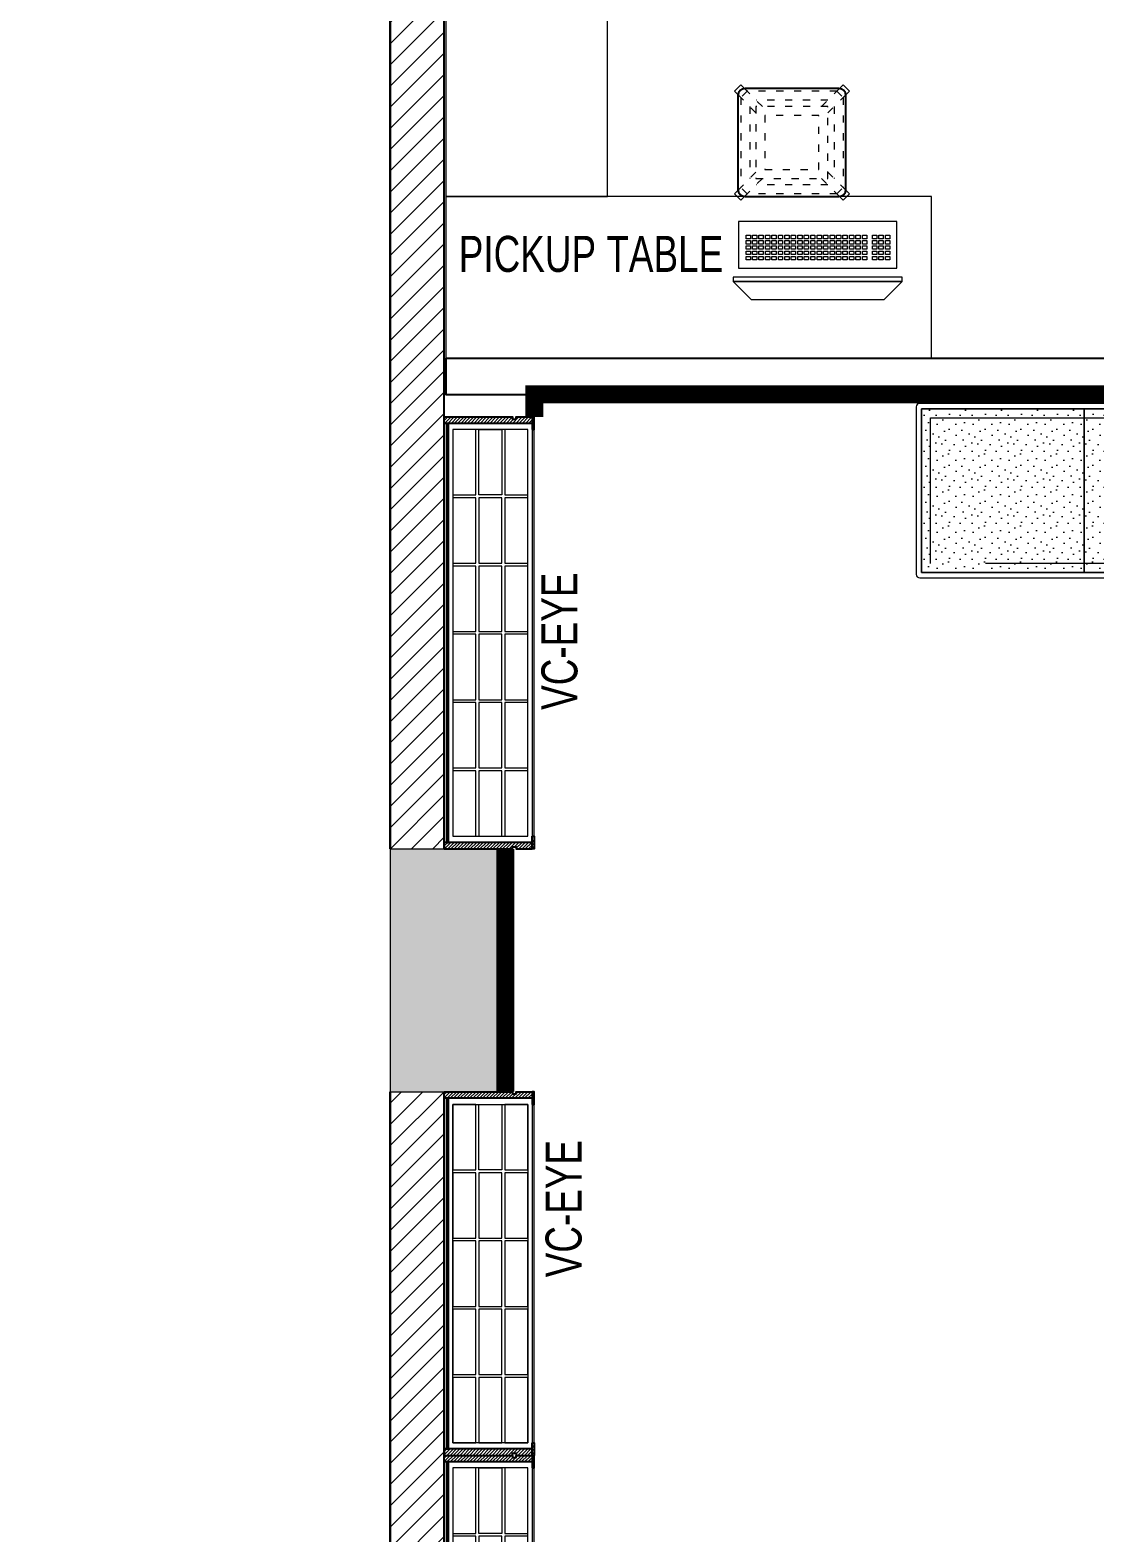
# Model space of a CAD drawing. Header units: feet. Extents: x 7095689 to 7102685, y -5286625 to -5269918.
# Drawn here: x 7095689 to 7098648, y -5277931 to -5273756 of the extents above; entities that cross this region are included whole.
import ezdxf

# ---------------------------------------------------------------- set-up
doc = ezdxf.new("R2010")
doc.units = ezdxf.units.FT
doc.header["$LTSCALE"] = 33
doc.header["$MEASUREMENT"] = 0
doc.linetypes.add('ACAD_ISO03W100', pattern=[30, 12, -18])
doc.linetypes.add('HIDDEN2', pattern=[4.7624999999999975, 3.174999999999998, -1.587499999999999])
for name, color, linetype, lineweight in [('A-COL', 243, 'Continuous', 9), ('column hatch', 5, 'Continuous', 0), ('LENS-DIM', 252, 'Continuous', 5), ('LENS-HATCH', 251, 'Continuous', 5), ('LENS-PARTITION', 21, 'Continuous', 25), ('LENS-TEXT', 31, 'Continuous', 5), ('LK-EQPMT', 3, 'Continuous', 18), ('LK-FF&E FLOOR', 1, 'Continuous', 9), ('LK-FF&E WALL', 1, 'Continuous', 9), ('LK-IT', 3, 'Continuous', 18), ('LK-MIRROR', 133, 'Continuous', 13), ('LN-ELEVATION-1', 81, 'Continuous', 25), ('LN-ELEVATION-2', 103, 'Continuous', 20), ('LN-ELEVATION-3', 125, 'Continuous', 18), ('LN-ELEVATION-5', 167, 'Continuous', 5), ('LN-HATCH', 251, 'Continuous', 0), ('PLANO-TXT', 252, 'Continuous', 5)]:
    doc.layers.add(name, color=color, linetype=linetype, lineweight=lineweight)
doc.layers.add('A-WALL', color=1, linetype='Continuous')
doc.layers.add('LAMINATE FINISH', color=80, linetype='Continuous')
doc.styles.add('LK TXT', font='GILC____.TTF', dxfattribs={"height": 100})
pattern_1 = [(45, (7858054.083674966, 3504049.203216764), (-4.490128060534575, 4.490128060534575), [])]
pattern_2 = [(45, (7858558.917008298, 3503823.203216763), (-4.490128060534575, 4.490128060534575), [])]

# ---------------------------------------------------------------- blocks, each defined once
blk = doc.blocks.new('A$C3e6d6f2c')
at = {"layer": 'column hatch'}
h = blk.add_hatch(color=8, dxfattribs=at)
h.dxf.hatch_style = 1
h.paths.add_polyline_path([(-856.8657724028453, 11289.39228333626), (-1176.865772402845, 11289.39228333626), (-1176.865772402845, 10613.39228333626), (-856.8657724028453, 10613.39228333626)])
h.paths.add_polyline_path([(-856.8657724028453, 5177.39228333626), (-1176.865772402845, 5177.39228333626), (-1176.865772402845, 4502.392283336259), (-856.8657724028453, 4502.392283336259)])
h.paths.add_polyline_path([(-856.8657724028453, -923.6077166637405), (-856.8657724028453, -531.6077166637406), (-1178.865772402845, -531.6077166637406), (-1178.865772402845, -923.6077166637405), (-2177.865772402845, -923.6077166637405), (-2177.865772402845, -1213.60771666374), (163.1342275971547, -1213.60771666374), (163.1342275971547, -923.6077166637405)])
h.paths.add_polyline_path([(-856.8657724028453, -3667.607716663741), (-856.8657724028453, -3372.607716663741), (-1413.865772402845, -3372.607716663741), (-1413.865772400982, -3667.607716663741), (-1178.865772401914, -3667.607716663741)])
h.paths.add_polyline_path([(4581.134227597154, -1208.60771666374), (4818.46439825464, -1208.60771666374), (4807.134227597154, -923.6077166637405), (4577.134227597155, -923.6077166637405), (3814.134227597154, -923.6077166637405), (3814.134227597154, -1208.60771666374), (3933.908702802844, -1208.369036449119), (3933.90909312293, -1208.60771666374)])
at = {"layer": 'LN-HATCH'}
h = blk.add_hatch(dxfattribs=at)
h.set_pattern_fill('ANSI31', color=256, scale=333, angle=180)
h.set_pattern_definition([(225, (-7165569.344825255, 5284771.454142875), (29.43331976689004, -29.43331976689005), [])])
h.paths.add_polyline_path([(-1026.865772402845, 4502.392283336259), (-1176.865772402845, 4502.392283336259), (-1176.865772402845, -531.6077166637406), (-1026.865772402845, -531.6077166637406)])
h.paths.add_polyline_path([(-1026.865772402845, 10613.39228333626), (-1176.865772402845, 10613.39228333626), (-1176.865772402845, 5177.39228333626), (-1026.865772402845, 5177.39228333626)])
at = {"layer": 'A-COL'}
for p, q in [((-1176.865772402845, 5177.39228333626), (-856.8657724028453, 5177.39228333626)), ((-1176.865772402845, 5177.39228333626), (-1176.865772402845, 4502.392283336259)), ((-856.8657724028453, 5177.39228333626), (-856.8657724028453, 4502.392283336259)), ((-1176.865772402845, 4502.392283336259), (-856.8657724028453, 4502.392283336259))]:
    blk.add_line(p, q, dxfattribs=at)
at = {"layer": 'A-WALL'}
for p, q in [((-1176.865772402845, 10613.39228333626), (-1176.865772402845, 5177.39228333626)), ((-1176.865772402845, 5177.39228333626), (-1176.865772402845, 10613.39228333626)), ((-1026.865772402845, 5177.39228333626), (-1026.865772402845, 10613.39228333626)), ((-1176.865772402845, 4502.392283336259), (-1176.865772402845, -531.6077166646719)), ((-1176.865772402845, -531.6077166637406), (-1176.865772402845, 4502.392283336259)), ((-1026.865772402845, -531.6077166637406), (-1026.865772402845, 4502.392283336259))]:
    blk.add_line(p, q, dxfattribs=at)
blk = doc.blocks.new('A$C3279b96f')
at = {"layer": 'LENS-DIM', "color": 2}
blk.add_lwpolyline([(2308.735598695465, -10611.78680889215), (2308.735598695465, -748.6035301266237), (-3295.264401304536, -748.6035301256925), (-3295.264401304536, -4510.786808892153), (-3125.264401304536, -4510.786808892153), (-3125.264401304536, -5185.786808892153), (-3295.264401304536, -5185.786808892153), (-3295.264401304536, -10219.78680889215), (-3125.264401304536, -10219.78680889215), (-3125.264401304536, -10611.78680889215), (-2105.264401304536, -10611.78680889215), (-2105.264401291497, -10789.91051111743), (1545.735598698258, -10789.91051111743), (1545.735598695464, -10611.78680889215)], close=True, dxfattribs=at)
blk.add_blockref('A$C3e6d6f2c', (-2268.398628901691, -9688.179092228413), dxfattribs=at)
blk = doc.blocks.new('VC HD 1200')
at = {"layer": 'LN-HATCH', "ltscale": 0.5}
h = blk.add_hatch(dxfattribs=at)
h.set_pattern_fill('ANSI31', color=256, scale=2)
h.set_pattern_definition([(45, (3760859.752907088, 1795248.935917533), (-4.490128060534575, 4.490128060534575), [])])
h.paths.add_polyline_path([(-1200, 250), (-1200, 60), (-1194, 60), (-1194, 50), (-1200, 50), (-1200, 6), (-1182, 6), (-1182, 250)])
h = blk.add_hatch(dxfattribs=at)
h.set_pattern_fill('ANSI31', color=256, scale=2)
h.set_pattern_definition(pattern_1)
h.paths.add_polyline_path([(0, 250), (0, 60), (-6, 60), (-6, 50), (0, 50), (0, 6), (-18, 6), (-18, 250)])
h = blk.add_hatch(dxfattribs=at)
h.set_pattern_fill('ANSI31', color=256, scale=2)
h.set_pattern_definition([(45, (7858047.083674965, 3504049.203216764), (-4.490128060534575, 4.490128060534575), [])])
h.paths.add_polyline_path([(-1165, 6), (-1165, 0), (-1200, 0), (-1200, 6)])
h = blk.add_hatch(dxfattribs=at)
h.set_pattern_fill('ANSI31', color=256, scale=2)
h.set_pattern_definition(pattern_1)
h.paths.add_polyline_path([(-28, 6), (-28, 0), (0, 0), (0, 6)])
at = {"layer": 'LN-ELEVATION-1', "ltscale": 0.5}
for points in [[(-1200, 250), (-1200, 60), (-1194, 60), (-1194, 50), (-1200, 50), (-1200, 6), (-1182, 6), (-1182, 250)], [(-18, 238), (-1182, 238), (-1182, 244), (-18, 244)], [(0, 250), (0, 60), (-6, 60), (-6, 50), (0, 50), (0, 6), (-18, 6), (-18, 250)], [(-1165, 6), (-1165, 0), (-1200, 0), (-1200, 6)], [(-35, 6), (-35, 0), (0, 0), (0, 6)]]:
    blk.add_lwpolyline(points, close=True, dxfattribs=at)
at = {"layer": 'LN-ELEVATION-3', "ltscale": 0.5}
for p, q in [((-1182, 250), (-18, 250)), ((-1165, 6), (-35, 6)), ((-35, 0), (-1165, 0))]:
    blk.add_line(p, q, dxfattribs=at)
for points in [[(-1165.000000000465, 226), (-35, 226), (-35, 18), (-1165.000000000465, 18)], [(-1165.000000000465, 226), (-983.3333333334886, 226), (-983.3333333334886, 162), (-1165.000000000465, 162)], [(-975.3333333334886, 226), (-793.6666666665112, 226), (-793.6666666665112, 162), (-975.3333333334886, 162)], [(-785.6666666665112, 226), (-603.9999999995342, 226), (-603.9999999995342, 162), (-785.6666666665112, 162)], [(-595.9999999995342, 226), (-414.3333333325572, 226), (-414.3333333325572, 162), (-595.9999999995342, 162)], [(-406.3333333325572, 226), (-224.6666666655801, 226), (-224.6666666655801, 162), (-406.3333333325572, 162)], [(-216.6666666655801, 226), (-34.99999999860302, 226), (-34.99999999860302, 162), (-216.6666666655801, 162)], [(-1165.000000000465, 90), (-983.3333333334886, 90), (-983.3333333334886, 154), (-1165.000000000465, 154)], [(-975.3333333334886, 154), (-793.6666666665112, 154), (-793.6666666665112, 90), (-975.3333333334886, 90)], [(-785.6666666665112, 154), (-603.9999999995342, 154), (-603.9999999995342, 90), (-785.6666666665112, 90)], [(-595.9999999995342, 154), (-414.3333333325572, 154), (-414.3333333325572, 90), (-595.9999999995342, 90)], [(-406.3333333325572, 154), (-224.6666666655801, 154), (-224.6666666655801, 90), (-406.3333333325572, 90)], [(-216.6666666655801, 154), (-34.99999999860302, 154), (-34.99999999860302, 90), (-216.6666666655801, 90)], [(-1165.000000000465, 82), (-983.3333333334886, 82), (-983.3333333334886, 18), (-1165.000000000465, 18)], [(-975.3333333334886, 82), (-793.6666666665112, 82), (-793.6666666665112, 18), (-975.3333333334886, 18)], [(-785.6666666665112, 82), (-603.9999999995342, 82), (-603.9999999995342, 18), (-785.6666666665112, 18)], [(-595.9999999995342, 82), (-414.3333333325572, 82), (-414.3333333325572, 18), (-595.9999999995342, 18)], [(-406.3333333325572, 82), (-224.6666666655801, 82), (-224.6666666655801, 18), (-406.3333333325572, 18)], [(-216.6666666655801, 82), (-34.99999999860302, 82), (-34.99999999860302, 18), (-216.6666666655801, 18)]]:
    blk.add_lwpolyline(points, close=True, dxfattribs=at)
blk = doc.blocks.new('CLENS 600 TYPE 6')
at = {"layer": 'LN-ELEVATION-1', "ltscale": 0.5}
blk.add_lwpolyline([(130, -225), (-130, -225, -0.4142135623730951), (-150, -205), (-150, 55, -0.4142135623730951), (-130, 75), (130, 75, -0.4142135623730951), (150, 55), (150, -205, -0.4142135623730951)], format="xyb", close=True, dxfattribs=at)
at = {"layer": 'LN-ELEVATION-3', "linetype": 'ACAD_ISO03W100', "ltscale": 0.05}
for p, q in [((-100, 7.322330470196902), (-142.3743686703965, 49.69669914152472)), ((-142.3743686708621, -199.6966991410591), (-142.3743686708621, 49.69669914105907)), ((-82.3223304701969, 25), (-124.6966991401277, 67.374368671095)), ((124.696699141059, 67.3743686703965), (-124.6966991401277, 67.374368671095)), ((99.69669914059341, 42.3743686703965), (-99.69669913966207, 42.374368671095)), ((82.3223304701969, 25), (124.6966991401277, 67.374368671095)), ((100, 7.322330470196902), (142.3743686703965, 49.69669914152472)), ((142.3743686708621, -199.6966991410591), (142.3743686708621, 49.69669914105907)), ((-117.3743686703965, -174.6966991408262), (-117.3743686703965, 24.69669914152473)), ((117.3743686703965, -174.6966991408262), (117.3743686703965, 24.69669914152473)), ((-100, -157.3223304701969), (-142.3743686703965, -199.6966991415247)), ((100, -157.3223304701969), (142.3743686703965, -199.6966991415247)), ((-82.3223304701969, -175), (-124.6966991401277, -217.374368671095)), ((99.69669914059341, -192.3743686703965), (-99.69669913966207, -192.374368671095)), ((82.3223304701969, -175), (124.6966991401277, -217.374368671095)), ((124.696699141059, -217.3743686703965), (-124.6966991401277, -217.374368671095))]:
    blk.add_line(p, q, dxfattribs=at)
for points in [[(-132.2008663183078, 74.87853584764525), (-124.696699141059, 67.3743686703965), (-142.3743686708621, 49.69669914105907), (-149.8785358476452, 57.20086631807498)], [(132.2008663183078, 74.87853584764525), (124.696699141059, 67.3743686703965), (142.3743686708621, 49.69669914105907), (149.8785358476452, 57.20086631807498)], [(-132.2008663183078, -224.8785358476453), (-124.696699141059, -217.3743686703965), (-142.3743686708621, -199.6966991410591), (-149.8785358476452, -207.200866318075)], [(132.2008663183078, -224.8785358476453), (124.696699141059, -217.3743686703965), (142.3743686708621, -199.6966991410591), (149.8785358476452, -207.200866318075)]]:
    blk.add_lwpolyline(points, dxfattribs=at)
for points in [[(100, -175), (-100, -175), (-100, 25), (100, 25)], [(75, -150), (-75, -150), (-75, 0), (75, 0)]]:
    blk.add_lwpolyline(points, close=True, dxfattribs=at)
at = {"layer": 'LN-ELEVATION-5', "ltscale": 0.5}
for points in [[(-149.8785358476452, 57.20086631807498), (-160.0520382001995, 67.37436867062934), (-142.3743686708621, 85.05203819996677), (-132.2008663183078, 74.87853584787806)], [(149.8785358476452, 57.20086631807498), (160.0520382001995, 67.37436867062934), (142.3743686708621, 85.05203819996677), (132.2008663183078, 74.87853584787806)], [(-149.8785358476452, -207.200866318075), (-160.0520382001995, -217.3743686706294), (-142.3743686708621, -235.0520381999668), (-132.2008663183078, -224.8785358478781)], [(149.8785358476452, -207.200866318075), (160.0520382001995, -217.3743686706294), (142.3743686708621, -235.0520381999668), (132.2008663183078, -224.8785358478781)]]:
    blk.add_lwpolyline(points, dxfattribs=at)
blk = doc.blocks.new('*U22')
at = {"layer": 'LK-EQPMT', "ltscale": 12}
blk.add_lwpolyline([(5.986879315214991, 4.914598100478997), (-5.986879315214991, 4.914598100478997), (-5.986879315214991, -4.914598100478997), (5.986879315214991, -4.914598100478997)], close=True, dxfattribs=at)
blk = doc.blocks.new('*U23')
at = {"color": 0, "linetype": 'ByBlock', "lineweight": -2}
for p in [(0, 0), (17.96063794564497, 0), (35.92127589128995, 0), (53.88191383693492, 0), (71.8425517825799, 0), (89.80318972822487, 0), (107.7638276738698, 0), (125.7244656195148, 0), (143.6851035651598, 0), (161.6457415108048, 0), (179.6063794564497, 0), (197.5670174020947, 0), (215.5276553477397, 0), (233.4882932933847, 0), (251.4489312390296, 0), (269.4095691846746, 0), (287.3702071303196, 0), (305.3308450759646, 0), (323.2914830216096, 0), (-9e-16, -14.74379430143699), (-1.8e-15, -29.48758860287398), (-2.7e-15, -44.23138290431096), (17.96063794564497, -14.74379430143699), (17.96063794564497, -29.48758860287398), (17.96063794564497, -44.23138290431096), (35.92127589128995, -14.74379430143699), (35.92127589128995, -29.48758860287398), (35.92127589128995, -44.23138290431096), (53.88191383693492, -14.74379430143699), (53.88191383693492, -29.48758860287398), (53.88191383693492, -44.23138290431096), (71.8425517825799, -14.74379430143699), (71.8425517825799, -29.48758860287398), (71.8425517825799, -44.23138290431096), (89.80318972822487, -14.74379430143699), (89.80318972822487, -29.48758860287398), (89.80318972822487, -44.23138290431096), (107.7638276738698, -14.74379430143699), (107.7638276738698, -29.48758860287398), (107.7638276738698, -44.23138290431096), (125.7244656195148, -14.74379430143699), (125.7244656195148, -29.48758860287398), (125.7244656195148, -44.23138290431096), (143.6851035651598, -14.74379430143699), (143.6851035651598, -29.48758860287398), (143.6851035651598, -44.23138290431096), (161.6457415108048, -14.74379430143699), (161.6457415108048, -29.48758860287398), (161.6457415108048, -44.23138290431096), (179.6063794564497, -14.74379430143699), (179.6063794564497, -29.48758860287398), (179.6063794564497, -44.23138290431096), (197.5670174020947, -14.74379430143699), (197.5670174020947, -29.48758860287398), (197.5670174020947, -44.23138290431096), (215.5276553477397, -14.74379430143699), (215.5276553477397, -29.48758860287398), (215.5276553477397, -44.23138290431096), (233.4882932933847, -14.74379430143699), (233.4882932933847, -29.48758860287398), (233.4882932933847, -44.23138290431096), (251.4489312390296, -14.74379430143699), (251.4489312390296, -29.48758860287398), (251.4489312390296, -44.23138290431096), (269.4095691846746, -14.74379430143699), (269.4095691846746, -29.48758860287398), (269.4095691846746, -44.23138290431096), (287.3702071303196, -14.74379430143699), (287.3702071303196, -29.48758860287398), (287.3702071303196, -44.23138290431096), (305.3308450759646, -14.74379430143699), (305.3308450759646, -29.48758860287398), (305.3308450759646, -44.23138290431096), (323.2914830216096, -14.74379430143699), (323.2914830216096, -29.48758860287398), (323.2914830216096, -44.23138290431096), (-3.6e-15, -58.97517720574795), (17.96063794564497, -58.97517720574795), (35.92127589128994, -58.97517720574795), (53.88191383693492, -58.97517720574795), (71.8425517825799, -58.97517720574795), (89.80318972822487, -58.97517720574795), (107.7638276738698, -58.97517720574795), (125.7244656195148, -58.97517720574795), (143.6851035651598, -58.97517720574795), (161.6457415108048, -58.97517720574795), (179.6063794564497, -58.97517720574795), (197.5670174020947, -58.97517720574795), (215.5276553477397, -58.97517720574795), (233.4882932933847, -58.97517720574795), (251.4489312390296, -58.97517720574795), (269.4095691846746, -58.97517720574795), (287.3702071303196, -58.97517720574795), (305.3308450759646, -58.97517720574795), (323.2914830216096, -58.97517720574795)]:
    blk.add_blockref('*U22', p, dxfattribs=at)
blk = doc.blocks.new('*U20')
at = {"layer": 'LK-EQPMT', "ltscale": 12}
blk.add_lwpolyline([(5.986879315214991, 4.914598100478997), (-5.986879315214991, 4.914598100478997), (-5.986879315214991, -4.914598100478997), (5.986879315214991, -4.914598100478997)], close=True, dxfattribs=at)
blk = doc.blocks.new('*U21')
at = {"color": 0, "linetype": 'ByBlock', "lineweight": -2}
for p in [(0, 0), (17.96063794564497, 0), (35.92127589128995, 0), (-9e-16, -14.74379430143699), (-1.8e-15, -29.48758860287398), (-2.7e-15, -44.23138290431096), (17.96063794564497, -14.74379430143699), (17.96063794564497, -29.48758860287398), (17.96063794564497, -44.23138290431096), (35.92127589128995, -14.74379430143699), (35.92127589128995, -29.48758860287398), (35.92127589128995, -44.23138290431096), (-3.6e-15, -58.97517720574795), (17.96063794564497, -58.97517720574795), (35.92127589128994, -58.97517720574795)]:
    blk.add_blockref('*U20', p, dxfattribs=at)
blk = doc.blocks.new('*U15')
at = {"ltscale": 12}
blk.add_lwpolyline([(8.040144996717572, 2.91038e-11), (8.040144996717572, 129.0940371821052), (448.0401449967176, 129.0940371821052), (448.0401449967176, 2.91038e-11)], close=True, dxfattribs=at)
for name, p in [('*U23', (35.16895717114949, 101.6202952143818)), ('*U21', (386.6121428576974, 101.6202952143818))]:
    blk.add_blockref(name, p)
blk = doc.blocks.new('Pickup table PC')
at = {"layer": 'LN-ELEVATION-2', "ltscale": 0.5}
for points in [[(470, 50), (0, 50), (0, 62), (470, 62)], [(420, 0), (50, 0), (0, 50), (470, 50)]]:
    blk.add_lwpolyline(points, close=True, dxfattribs=at)
blk = doc.blocks.new('3 seater Bench 1385')
at = {"layer": 'LENS-HATCH', "lineweight": 0}
h = blk.add_hatch(dxfattribs=at)
h.set_pattern_fill('STIP1', color=177, scale=100, angle=269.9999999999999, pattern_type=2)
h.set_pattern_definition([(270, (6617025.245374651, -170439.1063060568), (100, -1.516e-13), [0, -100]), (270, (6617009.245374652, -170451.1063060568), (100, -1.516e-13), [0, -100]), (270, (6616985.245374652, -170446.1063060568), (100, -1.516e-13), [0, -100]), (270, (6616962.245374652, -170481.1063060568), (100, -1.516e-13), [0, -100]), (270, (6616998.245374652, -170478.1063060568), (100, -1.516e-13), [0, -100]), (270, (6617022.245374652, -170505.1063060568), (100, -1.516e-13), [0, -100]), (270, (6617029.245374651, -170470.1063060568), (100, -1.516e-13), [0, -100]), (270, (6616988.245374651, -170512.1063060568), (100, -1.516e-13), [0, -100]), (270, (6616956.245374652, -170507.1063060568), (100, -1.516e-13), [0, -100]), (270, (6616941.245374651, -170433.1063060568), (100, -1.516e-13), [0, -100]), (270, (6616961.245374652, -170451.1063060568), (100, -1.516e-13), [0, -100]), (270, (6616942.245374652, -170465.1063060568), (100, -1.516e-13), [0, -100]), (270, (6617006.245374652, -170526.1063060568), (100, -1.516e-13), [0, -100]), (270, (6616981.245374652, -170494.1063060568), (100, -1.516e-13), [0, -100]), (270, (6617014.245374652, -170486.1063060568), (100, -1.516e-13), [0, -100]), (270, (6617005.245374651, -170503.1063060568), (100, -1.516e-13), [0, -100]), (270, (6616978.245374651, -170467.1063060568), (100, -1.516e-13), [0, -100]), (270, (6617032.245374652, -170495.1063060568), (100, -1.516e-13), [0, -100]), (270, (6616973.245374651, -170526.1063060568), (100, -1.516e-13), [0, -100]), (270, (6616943.245374651, -170523.1063060568), (100, -1.516e-13), [0, -100])])
h.paths.add_polyline_path([(677.5000000004657, 227.5), (225.8333333334885, 227.5), (225.8333333334885, -227.5), (677.5000000004657, -227.5)])
h.paths.add_polyline_path([(-225.8333333334885, 227.5), (225.8333333334885, 227.5), (225.8333333334885, -227.5), (-225.8333333334885, -227.5)])
h.paths.add_polyline_path([(-677.5000000004657, 227.5), (-225.8333333334885, 227.5), (-225.8333333334885, -227.5), (-677.5000000004657, -227.5)])
at = {"layer": 'LN-ELEVATION-2', "ltscale": 0.5}
for points in [[(-677.5000000004657, 227.5), (-225.8333333334885, 227.5), (-225.8333333334885, -227.5), (-677.5000000004657, -227.5)], [(-225.8333333334885, 227.5), (225.8333333334885, 227.5), (225.8333333334885, -227.5), (-225.8333333334885, -227.5)], [(677.5000000004657, 227.5), (225.8333333334885, 227.5), (225.8333333334885, -227.5), (677.5000000004657, -227.5)]]:
    blk.add_lwpolyline(points, close=True, dxfattribs=at)
at = {"layer": 'LN-ELEVATION-5', "ltscale": 0.5}
blk.add_lwpolyline([(682.4999999995343, 242.5), (-682.5000000004655, 242.5, 0.4142135623730951), (-692.5000000004655, 232.5), (-692.5000000004655, -232.5, 0.4142135623730951), (-682.5000000004655, -242.5), (682.4999999995343, -242.5, 0.4142135623730951), (692.4999999995343, -232.5), (692.4999999995343, 232.5, 0.4142135623730951)], format="xyb", close=True, dxfattribs=at)
blk.add_lwpolyline([(677.4999999995343, 227.5), (-677.5000000004657, 227.5), (-677.5000000004657, -227.5), (677.4999999995343, -227.5)], close=True, dxfattribs=at)
at = {"layer": 'LN-ELEVATION-5', "linetype": 'HIDDEN2', "ltscale": 11}
blk.add_lwpolyline([(-652.5000000004657, 202.5), (652.5000000004657, 202.5), (652.5000000004657, -202.5), (-652.5000000004657, -202.5)], close=True, dxfattribs=at)
blk = doc.blocks.new('VC HD 1010')
at = {"layer": 'LN-HATCH', "ltscale": 0.5}
h = blk.add_hatch(dxfattribs=at)
h.set_pattern_fill('ANSI31', color=256, scale=2)
h.set_pattern_definition([(45, (3761554.586240421, 1795022.935917533), (-4.490128060534575, 4.490128060534575), [])])
h.paths.add_polyline_path([(-505.166666666977, 24), (-505.166666666977, -166), (-499.1666666669771, -166), (-499.1666666669771, -176), (-505.166666666977, -176), (-505.166666666977, -220), (-487.1666666669772, -220), (-487.1666666669772, 24)])
h = blk.add_hatch(dxfattribs=at)
h.set_pattern_fill('ANSI31', color=256, scale=2)
h.set_pattern_definition(pattern_2)
h.paths.add_polyline_path([(504.8333333330228, 24), (504.8333333330228, -166), (498.8333333330228, -166), (498.8333333330228, -176), (504.8333333330228, -176), (504.8333333330228, -220), (486.8333333330228, -220), (486.8333333330228, 24)])
h = blk.add_hatch(dxfattribs=at)
h.set_pattern_fill('ANSI31', color=256, scale=2)
h.set_pattern_definition([(45, (7858741.917008297, 3503823.203216763), (-4.490128060534575, 4.490128060534575), [])])
h.paths.add_polyline_path([(-470.1666666669772, -220), (-470.1666666669772, -226), (-505.166666666977, -226), (-505.166666666977, -220)])
h = blk.add_hatch(dxfattribs=at)
h.set_pattern_fill('ANSI31', color=256, scale=2)
h.set_pattern_definition(pattern_2)
h.paths.add_polyline_path([(476.8333333330228, -220), (476.8333333330228, -226), (511.8333333330228, -226), (511.8333333330228, -220)])
at = {"layer": 'LN-ELEVATION-1', "ltscale": 0.5}
for points in [[(-505.166666666977, 24), (-505.166666666977, -166), (-499.1666666669771, -166), (-499.1666666669771, -176), (-505.166666666977, -176), (-505.166666666977, -220), (-487.1666666669772, -220), (-487.1666666669772, 24)], [(486.8333333330228, 12), (-487.1666666669772, 12), (-487.1666666669772, 18), (486.8333333330228, 18)], [(504.8333333330228, 24), (504.8333333330228, -166), (498.8333333330228, -166), (498.8333333330228, -176), (504.8333333330228, -176), (504.8333333330228, -220), (486.8333333330228, -220), (486.8333333330228, 24)], [(-470.1666666669772, -220), (-470.1666666669772, -226), (-505.166666666977, -226), (-505.166666666977, -220)], [(469.8333333330228, -220), (469.8333333330228, -226), (504.8333333330228, -226), (504.8333333330228, -220)]]:
    blk.add_lwpolyline(points, close=True, dxfattribs=at)
at = {"layer": 'LN-ELEVATION-2', "ltscale": 0.5}
blk.add_lwpolyline([(470.1666666674428, 0), (-470.1666666674428, 0), (-470.1666666674428, -208), (470.1666666674428, -208)], close=True, dxfattribs=at)
at = {"layer": 'LN-ELEVATION-3', "ltscale": 0.5}
for p, q in [((-487.1666666669772, 24), (486.8333333330228, 24)), ((-470.1666666669772, -220), (469.8333333330228, -220)), ((469.8333333330228, -226), (-470.1666666669772, -226))]:
    blk.add_line(p, q, dxfattribs=at)
for points in [[(-470.1666666674428, 0), (-288.5000000004657, 0), (-288.5000000004657, -64), (-470.1666666674428, -64)], [(-280.5000000004657, 0), (-98.83333333348855, 0), (-98.83333333348855, -64), (-280.5000000004657, -64)], [(-90.83333333348855, 0), (90.83333333348855, 0), (90.83333333348855, -64), (-90.83333333348855, -64)], [(98.83333333348855, 0), (280.5000000004657, 0), (280.5000000004657, -64), (98.83333333348855, -64)], [(288.5000000004657, 0), (470.1666666674428, 0), (470.1666666674428, -64), (288.5000000004657, -64)], [(-470.1666666674428, -136), (-288.5000000004657, -136), (-288.5000000004657, -72), (-470.1666666674428, -72)], [(-280.5000000004657, -72), (-98.83333333348855, -72), (-98.83333333348855, -136), (-280.5000000004657, -136)], [(-90.83333333348855, -72), (90.83333333348855, -72), (90.83333333348855, -136), (-90.83333333348855, -136)], [(98.83333333348855, -72), (280.5000000004657, -72), (280.5000000004657, -136), (98.83333333348855, -136)], [(288.5000000004657, -72), (470.1666666674428, -72), (470.1666666674428, -136), (288.5000000004657, -136)], [(-470.1666666674428, -144), (-288.5000000004657, -144), (-288.5000000004657, -208), (-470.1666666674428, -208)], [(-280.5000000004657, -144), (-98.83333333348855, -144), (-98.83333333348855, -208), (-280.5000000004657, -208)], [(-90.83333333348855, -144), (90.83333333348855, -144), (90.83333333348855, -208), (-90.83333333348855, -208)], [(98.83333333348855, -144), (280.5000000004657, -144), (280.5000000004657, -208), (98.83333333348855, -208)], [(288.5000000004657, -144), (470.1666666674428, -144), (470.1666666674428, -208), (288.5000000004657, -208)]]:
    blk.add_lwpolyline(points, close=True, dxfattribs=at)

msp = doc.modelspace()

# ---------------------------------------------------------------- linework, layer by layer
at = {"layer": 'LAMINATE FINISH', "color": 85, "linetype": 'ACAD_ISO03W100', "ltscale": 0.05, "const_width": 50}
msp.add_lwpolyline([(7097443.659702983, -5274768.314394149), (7101843.659702983, -5274768.314394149)], dxfattribs=at)
at = {"layer": 'LENS-PARTITION'}
msp.add_lwpolyline([(7100093.659702984, -5274668.314394149), (7096843.659702983, -5274668.314394149), (7096843.659702983, -5274768.314394149), (7100093.659702984, -5274768.314394149)], close=True, dxfattribs=at)
at = {"layer": 'LK-FF&E WALL'}
for points in [[(7096843.659702983, -5273018.314394151), (7096843.659702983, -5274218.314394151), (7097293.659702984, -5274218.314394151), (7097293.659702984, -5273018.314394151)], [(7096843.659702983, -5274668.314394151), (7098193.659702983, -5274668.314394151), (7098193.659702983, -5274218.314394151), (7096843.659702983, -5274218.314394151)]]:
    msp.add_lwpolyline(points, close=True, dxfattribs=at)
at = {"layer": 'LK-MIRROR', "linetype": 'ACAD_ISO03W100', "ltscale": 0.05, "const_width": 50}
for points in [[(7097443.659702983, -5274768.314394149), (7097089.659702984, -5274768.314394151), (7097089.659702984, -5274830.497672915)], [(7097009.659702982, -5276705.497672915), (7097009.659702983, -5276030.497672914)]]:
    msp.add_lwpolyline(points, dxfattribs=at)

# ---------------------------------------------------------------- block references
at = {"layer": 'LENS-DIM', "color": 2}
msp.add_blockref('A$C3279b96f', (7100134.924104287, -5271519.710864022), dxfattribs=at)
at = {"layer": 'LK-FF&E FLOOR'}
msp.add_blockref('3 seater Bench 1385', (7098843.553105791, -5275035.443883724), dxfattribs=at)
at = {"layer": 'LK-FF&E WALL', "xscale": -1}
for name, p, rotation in [('CLENS 600 TYPE 6', (7097805.896045173, -5274143.314394151), 180), ('VC HD 1200', (7097089.659702984, -5276030.497672914), 90), ('VC HD 1010', (7096863.659702984, -5277210.664339581), 90), ('VC HD 1200', (7097089.659702984, -5278915.497672914), 90)]:
    msp.add_blockref(name, p, dxfattribs=dict(at, rotation=rotation))
at = {"layer": 'LK-IT', "ltscale": 0.5, "xscale": -1, "rotation": 180}
msp.add_blockref('*U15', (7097649.07778473, -5274287.975711374), dxfattribs=at)
at = {"layer": 'LK-IT', "xscale": -1}
msp.add_blockref('Pickup table PC', (7098112.117929725, -5274504.190799139), dxfattribs=at)

# ---------------------------------------------------------------- texts
at = {"layer": 'LENS-TEXT', "color": 0, "linetype": 'Continuous', "ltscale": 3, "insert": (7097247.397651984, -5274378.467680581), "char_height": 100, "attachment_point": 5, "style": 'LK TXT'}
msp.add_mtext_dynamic_manual_height_columns('PICKUP TABLE  ', width=783.9636358173434, gutter_width=0.9999999999999992, heights=[0], dxfattribs=at)
at = {"layer": 'PLANO-TXT', "linetype": 'Continuous', "ltscale": 3, "char_height": 100, "width": 149.546511627907, "attachment_point": 5, "rotation": 90.00000000000007, "style": 'LK TXT'}
for insert in [(7097160.330004129, -5275453.670627911, -23744.04052932372), (7097171.830004127, -5277029.987437352, -23744.04052932372)]:
    msp.add_mtext('VC-EYE', dxfattribs=dict(at, insert=insert))

doc.saveas('drawing.dxf')
